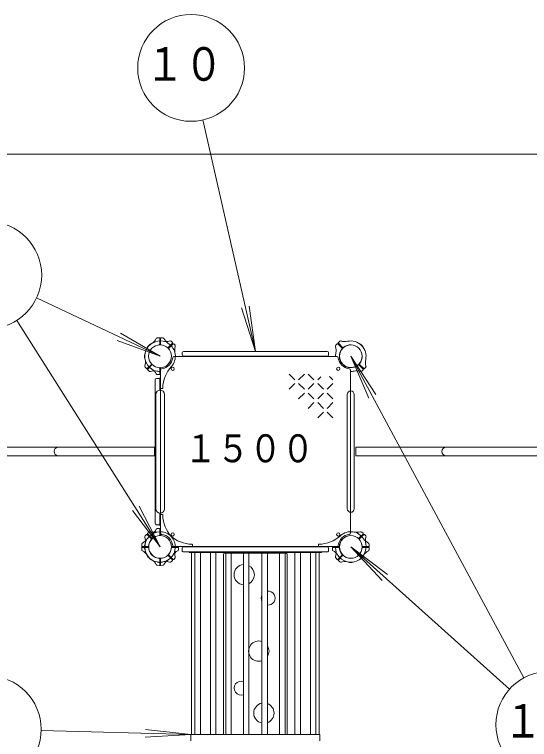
# Model space of a CAD drawing. Units: millimetres on the paper, scale 1:60. Extents: x 0 to 420, y -297 to 594.
# Drawn here: x 126.03 to 159.79, y 476.48 to 523.99 of the extents above; entities that cross this region are included whole.
import ezdxf
from ezdxf.enums import TextEntityAlignment as Align

# ---------------------------------------------------------------- set-up
doc = ezdxf.new("R2010")
doc.units = ezdxf.units.MM
doc.layers.add('LY_1', color=7, linetype='Continuous', lineweight=18)
doc.styles.add('ＭＳ ゴシック', font='')
doc.styles.get('ＭＳ ゴシック').set_extended_font_data('MS Gothic')

msp = doc.modelspace()

# ---------------------------------------------------------------- linework, layer by layer
at = {"layer": 'LY_1'}
for p, q in [((138.382, 517.078), (141.823, 501.913)), ((184.573, 514.839), (44.546, 514.839)), ((127.477, 505.413), (135.573, 501.596)), ((141.823, 501.913), (140.907, 504.769)), ((141.823, 501.913), (141.417, 504.885)), ((126.182, 503.948), (135.573, 489.096)), ((135.573, 501.596), (132.981, 503.107)), ((135.573, 501.596), (132.758, 502.634)), ((159.426, 480.525), (148.073, 501.596)), ((148.073, 501.596), (149.721, 499.089)), ((148.073, 501.596), (149.26, 498.841)), ((144.03, 500.428), (144.405, 500.053)), ((144.655, 500.053), (145.03, 500.428)), ((145.28, 500.428), (145.655, 500.053)), ((145.905, 500.053), (146.104, 500.252)), ((146.682, 500.275), (146.905, 500.053)), ((144.03, 499.428), (144.405, 499.803)), ((144.655, 499.803), (145.03, 499.428)), ((145.28, 499.428), (145.655, 499.803)), ((145.905, 499.803), (146.28, 499.428)), ((146.53, 499.428), (146.905, 499.803)), ((144.655, 498.803), (145.03, 499.178)), ((145.28, 499.178), (145.655, 498.803)), ((145.905, 498.803), (146.28, 499.178)), ((146.53, 499.178), (146.905, 498.803)), ((145.28, 498.178), (145.655, 498.553)), ((145.905, 498.553), (146.28, 498.178)), ((146.53, 498.178), (146.905, 498.553)), ((145.905, 497.553), (146.28, 497.928)), ((146.53, 497.928), (146.905, 497.553)), ((135.573, 489.096), (134.197, 491.762)), ((135.573, 489.096), (133.755, 491.482)), ((158.479, 479.779), (148.073, 489.096)), ((148.073, 489.096), (150.474, 487.297)), ((148.073, 489.096), (150.125, 486.908)), ((127.777, 477.059), (137.592, 476.805)), ((137.592, 476.805), (134.611, 477.143)), ((137.592, 476.805), (134.598, 476.621))]:
    msp.add_line(p, q, dxfattribs=at)
at = {"layer": 'LY_1', "lineweight": 9}
for p, q in [((135.513, 502.803), (135.382, 502.799)), ((135.548, 502.377), (135.548, 502.77)), ((135.598, 502.377), (135.598, 502.77)), ((135.632, 502.803), (135.754, 502.799)), ((134.994, 502.411), (134.992, 502.413)), ((136.108, 502.166), (136.385, 502.444)), ((136.143, 502.131), (136.421, 502.409)), ((136.384, 502.492), (136.289, 502.581)), ((136.469, 502.408), (136.558, 502.312)), ((147.177, 502.408), (147.088, 502.312)), ((147.503, 502.131), (147.225, 502.409)), ((147.261, 502.492), (147.357, 502.581)), ((147.538, 502.166), (147.261, 502.444)), ((148.652, 502.411), (148.654, 502.413)), ((134.587, 501.763), (134.584, 501.763)), ((134.758, 502.176), (134.756, 502.177)), ((137.031, 501.83), (137.031, 501.68)), ((146.531, 501.913), (137.115, 501.913)), ((146.615, 501.83), (146.615, 501.68)), ((148.888, 502.176), (148.89, 502.177)), ((134.587, 501.43), (134.584, 501.43)), ((141.823, 501.571), (136.483, 501.571)), ((146.531, 501.596), (137.115, 501.596)), ((141.823, 501.571), (147.163, 501.571)), ((134.677, 500.785), (134.595, 500.873)), ((135.003, 501.061), (134.725, 500.784)), ((135.038, 501.026), (134.761, 500.748)), ((135.548, 500.815), (135.548, 500.422)), ((135.598, 495.346), (135.598, 500.815)), ((148.608, 501.026), (148.885, 500.748)), ((148.643, 501.061), (148.921, 500.784)), ((148.969, 500.785), (149.051, 500.873)), ((134.761, 500.701), (134.85, 500.618)), ((135.513, 500.389), (135.392, 500.393)), ((148.048, 495.346), (148.048, 500.686)), ((148.884, 500.701), (148.796, 500.618)), ((135.256, 490.638), (135.256, 500.055)), ((135.34, 500.138), (135.49, 500.138)), ((135.546, 500.186), (135.546, 499.378)), ((135.546, 500.186), (135.6, 500.186)), ((135.6, 500.186), (135.6, 499.378)), ((135.633, 499.472), (135.72, 499.477)), ((135.29, 491.596), (135.29, 499.096)), ((135.856, 491.596), (135.856, 499.096)), ((147.846, 499.096), (147.846, 491.596)), ((148.3, 499.096), (148.3, 491.596)), ((124.259, 495.63), (135.206, 495.63)), ((135.206, 495.063), (135.206, 495.63)), ((135.206, 495.573), (135.29, 495.573)), ((148.406, 495.063), (148.406, 495.63)), ((148.406, 495.63), (185.24, 495.63)), ((135.206, 495.12), (135.29, 495.12)), ((135.598, 495.346), (135.598, 489.877)), ((148.048, 495.346), (148.048, 490.006)), ((124.259, 495.063), (135.206, 495.063)), ((148.406, 495.063), (185.24, 495.063)), ((135.546, 490.506), (135.546, 491.314)), ((135.6, 490.506), (135.6, 491.314)), ((135.633, 491.22), (135.72, 491.216)), ((135.34, 490.555), (135.49, 490.555)), ((135.546, 490.506), (135.6, 490.506)), ((134.677, 489.908), (134.595, 489.819)), ((135.003, 489.631), (134.725, 489.909)), ((134.761, 489.992), (134.85, 490.075)), ((135.038, 489.666), (134.761, 489.944)), ((135.513, 490.303), (135.392, 490.299)), ((135.548, 489.877), (135.548, 490.27)), ((148.608, 489.666), (148.885, 489.944)), ((148.643, 489.631), (148.921, 489.909)), ((148.884, 489.992), (148.796, 490.075)), ((148.969, 489.908), (149.051, 489.819)), ((134.366, 489.156), (134.37, 489.277)), ((134.366, 489.037), (134.37, 488.906)), ((134.792, 489.121), (134.399, 489.121)), ((134.792, 489.071), (134.399, 489.071)), ((134.587, 489.263), (134.584, 489.263)), ((134.587, 488.93), (134.584, 488.93)), ((141.823, 489.121), (136.354, 489.121)), ((136.354, 489.071), (136.747, 489.071)), ((136.78, 489.037), (136.776, 488.915)), ((137.031, 489.046), (137.031, 488.83)), ((146.565, 489.096), (137.081, 489.096)), ((137.697, 489.156), (137.692, 489.244)), ((141.823, 489.121), (147.292, 489.121)), ((145.949, 489.156), (145.953, 489.244)), ((146.615, 489.046), (146.615, 488.83)), ((146.866, 489.037), (146.87, 488.915)), ((147.292, 489.071), (146.899, 489.071)), ((148.854, 489.121), (149.247, 489.121)), ((148.854, 489.071), (149.247, 489.071)), ((149.28, 489.156), (149.276, 489.277)), ((149.28, 489.037), (149.276, 488.906)), ((134.758, 488.517), (134.756, 488.515)), ((136.108, 488.526), (136.385, 488.248)), ((136.143, 488.561), (136.421, 488.284)), ((146.565, 488.78), (137.081, 488.78)), ((137.49, 488.78), (137.49, 488.726)), ((137.49, 488.726), (146.156, 488.726)), ((137.642, 488.726), (137.642, 476.805)), ((137.854, 488.726), (137.854, 476.805)), ((138.216, 488.726), (138.216, 476.805)), ((138.876, 488.726), (138.876, 476.805)), ((139.238, 488.726), (139.238, 476.805)), ((139.74, 488.63), (139.74, 476.805)), ((143.856, 488.68), (139.79, 488.68)), ((139.873, 488.726), (139.873, 476.805)), ((140.235, 488.726), (140.235, 476.805)), ((141.034, 488.726), (141.034, 476.805)), ((141.395, 488.726), (141.395, 476.805)), ((142.251, 488.726), (142.251, 476.805)), ((142.612, 488.726), (142.612, 476.805)), ((143.411, 488.726), (143.411, 476.805)), ((143.773, 488.726), (143.773, 476.805)), ((143.906, 488.63), (143.906, 476.805)), ((144.408, 488.726), (144.408, 476.805)), ((144.77, 488.726), (144.77, 476.805)), ((145.43, 488.726), (145.43, 476.805)), ((145.792, 488.726), (145.792, 476.805)), ((146.004, 488.726), (146.004, 476.805)), ((146.156, 488.78), (146.156, 488.726)), ((147.503, 488.561), (147.225, 488.284)), ((147.538, 488.526), (147.261, 488.248)), ((148.888, 488.517), (148.89, 488.515)), ((134.994, 488.281), (134.992, 488.279)), ((135.406, 488.11), (135.406, 488.107)), ((135.548, 488.315), (135.548, 487.922)), ((135.598, 488.315), (135.598, 487.922)), ((135.74, 488.11), (135.74, 488.107)), ((136.384, 488.201), (136.289, 488.111)), ((136.469, 488.285), (136.558, 488.381)), ((147.177, 488.285), (147.088, 488.381)), ((147.261, 488.201), (147.357, 488.111)), ((147.906, 488.11), (147.906, 488.107)), ((148.24, 488.11), (148.24, 488.107)), ((148.652, 488.281), (148.654, 488.279)), ((135.513, 487.889), (135.382, 487.894)), ((135.632, 487.889), (135.754, 487.893)), ((137.592, 476.805), (137.592, 476.388)), ((146.054, 476.805), (137.592, 476.805)), ((146.054, 476.805), (146.054, 476.388))]:
    msp.add_line(p, q, dxfattribs=at)
at = {"layer": 'LY_1'}
for centre in [(137.607, 520.491), (124.312, 506.906), (161.086, 477.444), (124.278, 477.149)]:
    msp.add_circle(centre, 3.5, dxfattribs=at)
at = {"layer": 'LY_1', "lineweight": 9}
for centre, radius in [((135.573, 501.596), 0.75), ((148.073, 501.596), 0.743), ((136.398, 500.771), 0.108), ((147.248, 500.771), 0.108), ((136.398, 489.921), 0.108), ((147.248, 489.921), 0.108), ((135.573, 489.096), 0.75), ((135.573, 489.096), 0.743), ((148.073, 489.096), 0.75), ((148.073, 489.096), 0.743)]:
    msp.add_circle(centre, radius, dxfattribs=at)
for centre, radius, start, end in [((134.582, 503.138), 0.833, 302.7272, 332.5412), ((135.395, 502.716), 0.0833, 92, 152.5412), ((135.515, 502.77), 0.0333, 0, 92), ((135.631, 502.77), 0.0333, 88, 180), ((135.751, 502.716), 0.0833, 27.4588, 88), ((136.564, 503.138), 0.833, 207.4588, 237.2728), ((135.573, 501.596), 1, 77.7272, 237.2728), ((135.573, 501.596), 1.017, 135, 143.6269), ((135.573, 501.596), 1.017, 126.3731, 135), ((134.98, 502.401), 0.0167, 45, 126.3731), ((135.515, 502.377), 0.0333, 274.2707, 0), ((135.631, 502.377), 0.0333, 180, 265.7293), ((135.963, 503.388), 0.833, 257.7272, 287.5412), ((135.573, 501.596), 1, 317.7828, 57.2728), ((136.239, 502.514), 0.0833, 47, 107.5412), ((136.362, 502.467), 0.0333, 315, 47), ((136.444, 502.385), 0.0333, 43, 135), ((137.364, 501.986), 0.833, 162.4588, 192.2728), ((136.49, 502.262), 0.0833, 342.4588, 43), ((147.156, 502.262), 0.0833, 137, 197.5412), ((146.282, 501.986), 0.833, 347.7272, 17.5412), ((147.202, 502.385), 0.0333, 45, 137), ((147.284, 502.467), 0.0333, 133, 225), ((147.407, 502.514), 0.0833, 72.4588, 133), ((147.683, 503.388), 0.833, 252.4588, 282.2728), ((148.073, 501.596), 0.75, 45, 130.7293), ((148.073, 501.596), 1, 45, 102.2728), ((148.666, 502.401), 0.0167, 53.6269, 135), ((148.073, 501.596), 1.017, 45, 53.6269), ((148.073, 501.596), 1, 347.7272, 45), ((148.073, 501.596), 1.017, 36.3731, 45), ((135.573, 501.596), 1.017, 171.3731, 180), ((134.584, 501.746), 0.0167, 90, 171.3731), ((134.768, 502.189), 0.0167, 143.6269, 225), ((136.084, 502.19), 0.0333, 229.2707, 315), ((136.167, 502.107), 0.0333, 135, 220.7293), ((137.115, 501.83), 0.0833, 90, 180), ((146.531, 501.83), 0.0833, 0, 90), ((148.073, 501.596), 1, 167.7272, 181.4325), ((148.073, 501.596), 0.75, 139.2707, 225), ((147.479, 502.107), 0.0333, 319.2707, 45), ((147.562, 502.19), 0.0333, 225, 310.7293), ((148.073, 501.596), 0.75, 319.2707, 45), ((148.878, 502.189), 0.0167, 315, 36.3731), ((135.573, 501.596), 1.017, 180, 188.6269), ((134.584, 501.446), 0.0167, 188.6269, 270), ((133.782, 501.206), 0.833, 342.4588, 12.2728), ((135.573, 501.596), 0.833, 276.7872, 353.2128), ((136.483, 501.488), 0.0833, 90, 173.2128), ((137.115, 501.68), 0.0833, 180, 270), ((146.531, 501.68), 0.0833, 270, 0), ((147.163, 501.488), 0.0833, 6.7872, 90), ((148.073, 501.596), 0.833, 186.7872, 263.2128), ((149.864, 501.206), 0.833, 167.7272, 197.5412), ((134.656, 500.93), 0.0833, 162.4588, 223), ((134.979, 501.085), 0.0333, 315, 40.7293), ((135.062, 501.003), 0.0333, 49.2707, 135), ((135.515, 500.815), 0.0333, 0, 85.7293), ((135.631, 500.815), 0.0333, 94.2707, 180), ((137.918, 499.468), 2.167, 137.7828, 178.9159), ((148.073, 501.596), 0.75, 225, 310.7293), ((148.584, 501.003), 0.0333, 45, 130.7293), ((148.667, 501.085), 0.0333, 139.2707, 225), ((148.99, 500.93), 0.0833, 317, 17.5412), ((134.702, 500.807), 0.0333, 223, 315), ((134.784, 500.725), 0.0333, 135, 227), ((134.907, 500.679), 0.0833, 227, 287.5412), ((135.183, 499.805), 0.833, 77.7272, 107.5412), ((134.582, 500.054), 0.833, 27.4588, 57.2728), ((135.395, 500.477), 0.0833, 207.4588, 268), ((135.573, 501.596), 1, 257.7272, 271.4325), ((135.515, 500.422), 0.0333, 268, 0), ((135.681, 500.686), 0.0833, 96.7872, 180), ((147.965, 500.686), 0.0833, 0, 83.2128), ((148.073, 501.596), 1, 268.5675, 282.2728), ((148.463, 499.805), 0.833, 72.4588, 102.2728), ((148.739, 500.679), 0.0833, 252.4588, 313), ((148.862, 500.725), 0.0333, 313, 45), ((148.944, 500.807), 0.0333, 225, 317), ((135.34, 500.055), 0.0833, 90, 180), ((135.49, 500.055), 0.0833, 0, 90), ((135.573, 499.096), 0.283, 0, 180), ((135.631, 499.505), 0.0333, 180, 273), ((135.719, 499.51), 0.0333, 273, 358.9158), ((148.073, 499.096), 0.227, 0, 180), ((128.906, 495.346), 0.283, 90, 270), ((154.323, 495.346), 0.283, 90, 270), ((135.573, 491.596), 0.283, 180, 0), ((148.073, 491.596), 0.227, 180, 0), ((135.631, 491.187), 0.0333, 87, 180), ((135.719, 491.182), 0.0333, 1.0841, 87), ((137.918, 491.224), 2.167, 181.0841, 222.2172), ((135.34, 490.638), 0.0833, 180, 270), ((135.49, 490.638), 0.0833, 270, 0), ((135.573, 489.096), 1, 47.7828, 42.2172), ((134.702, 489.885), 0.0333, 45, 137), ((134.784, 489.967), 0.0333, 133, 225), ((134.907, 490.014), 0.0833, 72.4588, 133), ((135.183, 490.888), 0.833, 252.4588, 282.2728), ((134.582, 490.638), 0.833, 302.7272, 332.5412), ((135.395, 490.216), 0.0833, 92, 152.5412), ((135.515, 490.27), 0.0333, 0, 92), ((135.515, 489.877), 0.0333, 274.2707, 0), ((135.681, 490.006), 0.0833, 180, 263.2128), ((135.631, 489.877), 0.0333, 180, 265.7293), ((135.573, 489.096), 0.833, 6.7872, 83.2128), ((148.073, 489.096), 0.833, 96.7872, 173.2128), ((148.073, 489.096), 1, 32.7272, 132.2172), ((147.965, 490.006), 0.0833, 276.7872, 0), ((148.463, 490.888), 0.833, 257.7272, 287.5412), ((148.739, 490.014), 0.0833, 47, 107.5412), ((148.862, 489.967), 0.0333, 315, 47), ((148.944, 489.885), 0.0333, 43, 135), ((134.031, 490.087), 0.833, 297.4588, 327.2728), ((134.656, 489.762), 0.0833, 137, 197.5412), ((133.782, 489.486), 0.833, 347.7272, 17.5412), ((134.979, 489.607), 0.0333, 319.2707, 45), ((135.062, 489.69), 0.0333, 225, 310.7293), ((137.701, 491.441), 2.167, 227.7828, 268.9158), ((145.945, 491.441), 2.167, 271.0842, 312.2172), ((148.584, 489.69), 0.0333, 229.2707, 315), ((148.667, 489.607), 0.0333, 135, 220.7293), ((149.615, 490.087), 0.833, 212.7272, 242.5412), ((149.864, 489.486), 0.833, 162.4588, 192.2728), ((148.99, 489.762), 0.0833, 342.4588, 43), ((134.399, 489.155), 0.0333, 178, 270), ((134.399, 489.038), 0.0333, 90, 182), ((134.453, 489.274), 0.0833, 117.4588, 178), ((134.453, 488.918), 0.0833, 182, 242.5412), ((135.573, 489.096), 1.017, 171.3731, 180), ((135.573, 489.096), 1.017, 180, 188.6269), ((134.584, 489.246), 0.0167, 90, 171.3731), ((134.584, 488.946), 0.0167, 188.6269, 270), ((134.792, 489.155), 0.0333, 270, 355.7293), ((134.792, 489.038), 0.0333, 4.2707, 90), ((136.354, 489.155), 0.0333, 184.2707, 270), ((136.354, 489.038), 0.0333, 90, 175.7293), ((136.483, 489.205), 0.0833, 186.7872, 270), ((136.693, 488.918), 0.0833, 297.4588, 358), ((136.747, 489.038), 0.0333, 358, 90), ((137.081, 489.046), 0.05, 90, 180), ((137.659, 489.242), 0.0333, 3, 88.9159), ((137.664, 489.155), 0.0333, 270, 3), ((145.982, 489.155), 0.0333, 177, 270), ((145.987, 489.242), 0.0333, 91.0841, 177), ((146.565, 489.046), 0.05, 0, 90), ((146.899, 489.038), 0.0333, 90, 182), ((146.953, 488.918), 0.0833, 182, 242.5412), ((148.073, 489.096), 1, 178.5675, 192.2728), ((147.163, 489.205), 0.0833, 270, 353.2128), ((148.073, 489.096), 1, 212.7272, 12.2728), ((147.292, 489.155), 0.0333, 270, 355.7293), ((147.292, 489.038), 0.0333, 4.2707, 90), ((148.854, 489.155), 0.0333, 184.2707, 270), ((148.854, 489.038), 0.0333, 90, 175.7293), ((149.193, 489.274), 0.0833, 2, 62.5412), ((149.193, 488.918), 0.0833, 297.4588, 358), ((149.247, 489.155), 0.0333, 270, 2), ((149.247, 489.038), 0.0333, 358, 90), ((134.031, 488.105), 0.833, 32.7272, 62.5412), ((134.768, 488.503), 0.0167, 135, 216.3731), ((135.573, 489.096), 1.017, 216.3731, 225), ((136.084, 488.503), 0.0333, 45, 130.7293), ((136.167, 488.585), 0.0333, 139.2707, 225), ((137.115, 488.105), 0.833, 117.4588, 147.2728), ((137.364, 488.706), 0.833, 167.7272, 197.5412), ((136.49, 488.43), 0.0833, 317, 17.5412), ((137.081, 488.83), 0.05, 180, 270), ((139.79, 488.63), 0.05, 90, 180), ((143.856, 488.63), 0.05, 0, 90), ((146.565, 488.83), 0.05, 270, 0), ((146.531, 488.105), 0.833, 32.7272, 62.5412), ((147.156, 488.43), 0.0833, 162.4588, 223), ((146.282, 488.706), 0.833, 342.4588, 12.2728), ((147.479, 488.585), 0.0333, 315, 40.7293), ((147.562, 488.503), 0.0333, 49.2707, 135), ((148.073, 489.096), 1.017, 315, 323.6269), ((148.878, 488.503), 0.0167, 323.6269, 45), ((149.615, 488.105), 0.833, 117.4588, 147.2728), ((135.573, 489.096), 1.017, 225, 233.6269), ((134.98, 488.291), 0.0167, 233.6269, 315), ((134.582, 487.554), 0.833, 27.4588, 57.2728), ((135.423, 488.107), 0.0167, 180, 261.3731), ((135.573, 489.096), 1.017, 261.3731, 270), ((135.515, 488.315), 0.0333, 0, 85.7293), ((135.573, 489.096), 1.017, 270, 278.6269), ((135.631, 488.315), 0.0333, 94.2707, 180), ((135.723, 488.107), 0.0167, 278.6269, 0), ((135.963, 487.305), 0.833, 72.4588, 102.2728), ((136.564, 487.554), 0.833, 122.7272, 152.5412), ((136.239, 488.179), 0.0833, 252.4588, 313), ((136.362, 488.225), 0.0333, 313, 45), ((136.444, 488.307), 0.0333, 225, 317), ((147.202, 488.307), 0.0333, 223, 315), ((147.284, 488.225), 0.0333, 135, 227), ((147.407, 488.179), 0.0833, 227, 287.5412), ((147.683, 487.305), 0.833, 77.7272, 107.5412), ((147.923, 488.107), 0.0167, 180, 261.3731), ((148.073, 489.096), 1.017, 261.3731, 270), ((148.073, 489.096), 1.017, 270, 278.6269), ((148.223, 488.107), 0.0167, 278.6269, 0), ((148.666, 488.291), 0.0167, 225, 306.3731), ((148.073, 489.096), 1.017, 306.3731, 315), ((135.395, 487.977), 0.0833, 207.4588, 268), ((135.515, 487.922), 0.0333, 268, 0), ((135.631, 487.922), 0.0333, 180, 272), ((135.751, 487.977), 0.0833, 272, 332.5412), ((141.086, 487.279), 0.667, 94.501, 265.499), ((141.086, 487.279), 0.667, 297.6471, 62.3529), ((142.656, 485.743), 0.458, 264.4679, 95.5321), ((142.656, 485.743), 0.458, 152.3124, 207.6876), ((142.046, 482.27), 0.667, 72.0998, 287.9002), ((142.046, 482.27), 0.667, 328.1965, 31.8036), ((140.877, 479.845), 0.458, 69.9566, 290.0434), ((142.377, 478.205), 0.667, 100.9511, 259.0489), ((142.377, 478.205), 0.667, 290.642, 69.358)]:
    msp.add_arc(centre, radius, start, end, dxfattribs=at)

# ---------------------------------------------------------------- texts
at = {"layer": 'LY_1', "style": 'ＭＳ ゴシック', "width": 0.85}
for s, height, p in [('１０', 2.199, (134.607, 518.991)), ('１５００', 1.833, (137.17, 494.096)), ('１５', 2.199, (158.086, 475.944))]:
    msp.add_text(s, height=height, dxfattribs=at).set_placement(p, align=Align.BOTTOM_LEFT)

doc.saveas('drawing.dxf')
